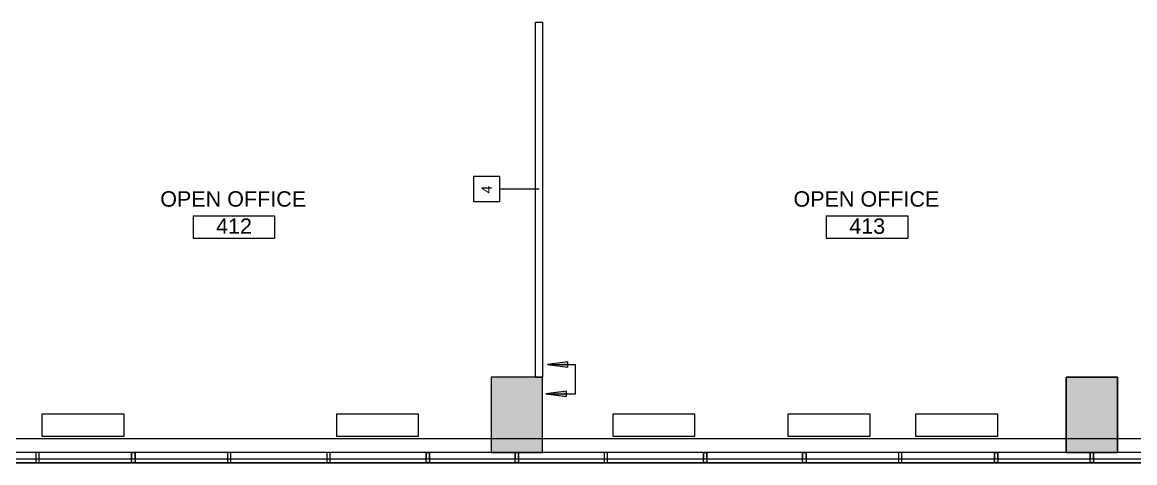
# Model space of a CAD drawing. Header units: inches. Extents: x -865 to 1895, y -762 to 1388.
# Drawn here: x 894 to 1544, y -691 to -434 of the extents above; entities that cross this region are included whole.
import ezdxf

# ---------------------------------------------------------------- set-up
doc = ezdxf.new("R2010")
doc.units = ezdxf.units.IN
doc.header["$MEASUREMENT"] = 0
for name, color, linetype, lineweight in [('4th Floor Revit Background_dwg', 8, 'Continuous', 9), ('8309_BB$0$BB_COL_FILL', 7, 'Continuous', 9), ('A-ANNO-NOTE', 131, 'Continuous', 9), ('A-AREA-IDEN', 2, 'Continuous', 20), ('A-EXIST-GLAZ', 7, 'Continuous', 9), ('A-EXIST-WALL-INT', 7, 'Continuous', 9), ('A-FLOR', 192, 'Continuous', 13), ('A-WALL', 113, 'Continuous', 9), ('A-WALL-IDEN', 211, 'Continuous', 20), ('M-EXIST-HEAT', 7, 'Continuous', 9)]:
    doc.layers.add(name, color=color, linetype=linetype, lineweight=lineweight)
doc.styles.add('Arial_1', font='arial.ttf', dxfattribs={"height": 9})
doc.styles.add('Arial_3', font='arial.ttf', dxfattribs={"height": 6})

# ---------------------------------------------------------------- blocks, each defined once
blk = doc.blocks.new('4th Floor Revit Background_dwg-1506688-4th Floor New Construction - Partition Plan')
at = {"layer": '8309_BB$0$BB_COL_FILL'}
for points in [[(2354.34, 155.78), (2354.34, 199.78), (2324.34, 199.78), (2324.34, 155.78), (2350.34, 155.78)], [(2690.34, 155.78), (2690.34, 199.78), (2660.34, 199.78), (2660.34, 155.78), (2674.29, 155.78)]]:
    blk.add_hatch(color=256, dxfattribs=at).paths.add_polyline_path(points, flags=0)
for p, q in [((2354.34, 199.78), (2324.34, 199.78)), ((2324.34, 199.78), (2324.34, 155.78)), ((2354.34, 155.78), (2354.34, 199.78)), ((2690.34, 199.78), (2660.34, 199.78)), ((2660.34, 199.78), (2660.34, 155.78)), ((2690.34, 155.78), (2690.34, 199.78)), ((2324.34, 155.78), (2350.34, 155.78)), ((2350.34, 155.78), (2354.34, 155.78)), ((2660.34, 155.78), (2674.29, 155.78)), ((2674.29, 155.78), (2690.34, 155.78))]:
    blk.add_line(p, q, dxfattribs=at)
at = {"layer": 'A-EXIST-GLAZ'}
for p, q in [((2845.34, 149.78), (1729.34, 149.78)), ((2729.32, 155.78), (1729.43, 155.78)), ((2840.94, 151.78), (1729.51, 151.78))]:
    blk.add_line(p, q, dxfattribs=at)
at = {"layer": 'A-EXIST-GLAZ', "flags": 128}
for points in [[(2730.34, 151.78), (2676.34, 151.78), (2676.34, 155.74), (2674.33, 155.74), (2674.33, 151.78), (2620.34, 151.78), (2620.34, 155.74), (2618.33, 155.74), (2618.33, 151.78), (2564.34, 151.78), (2564.34, 155.74), (2562.34, 155.74), (2562.34, 151.78), (2508.34, 151.78), (2508.34, 155.74), (2506.33, 155.74), (2506.33, 151.78), (2450.34, 151.78), (2450.34, 155.74), (2448.33, 155.78), (2448.33, 151.78), (2392.34, 151.78), (2392.34, 155.78), (2390.34, 155.78), (2390.34, 151.78), (2340.34, 151.78), (2340.34, 155.74), (2338.33, 155.74), (2338.33, 151.78), (2288.34, 151.78), (2288.34, 155.74), (2286.33, 155.74), (2286.33, 151.78), (2230.34, 151.78), (2230.34, 155.74), (2228.34, 155.74), (2228.34, 151.78), (2172.34, 151.78), (2172.34, 155.74), (2170.34, 155.74), (2170.34, 151.78), (2116.34, 151.78), (2116.34, 155.74), (2114.33, 155.74), (2114.33, 151.78), (2060.34, 151.78), (2060.34, 155.74), (2058.34, 155.74), (2058.34, 151.78), (2004.34, 151.78)], [(2729.32, 163.78), (1731.61, 163.78), (1698.84, 196.55)]]:
    blk.add_lwpolyline(points, dxfattribs=at)
for points in [[(2060.34, 155.74), (2058.34, 155.74), (2058.34, 149.8), (2060.34, 149.8)], [(2114.33, 155.74), (2116.34, 155.74), (2116.34, 149.8), (2114.33, 149.8)], [(2172.34, 155.74), (2170.34, 155.74), (2170.34, 149.8), (2172.34, 149.8)], [(2230.34, 155.74), (2228.34, 155.74), (2228.34, 149.8), (2230.34, 149.8)], [(2286.33, 155.74), (2288.34, 155.74), (2288.34, 149.8), (2286.33, 149.8)], [(2338.33, 155.74), (2340.34, 155.74), (2340.34, 149.8), (2338.33, 149.8)], [(2392.34, 155.74), (2390.34, 155.74), (2390.34, 149.8), (2392.34, 149.8)], [(2448.33, 155.74), (2450.34, 155.74), (2450.34, 149.8), (2448.33, 149.8)], [(2506.33, 155.74), (2508.34, 155.74), (2508.34, 149.8), (2506.33, 149.8)], [(2564.34, 155.74), (2562.34, 155.74), (2562.34, 149.8), (2564.34, 149.8)], [(2618.33, 155.74), (2620.34, 155.74), (2620.34, 149.8), (2618.33, 149.8)], [(2674.33, 155.74), (2676.34, 155.74), (2676.34, 149.8), (2674.33, 149.8)]]:
    blk.add_lwpolyline(points, close=True, dxfattribs=at)
at = {"layer": 'A-EXIST-WALL-INT', "flags": 128}
for points in [[(2324.34, 155.78), (2354.34, 155.78), (2354.34, 199.78)], [(2350.34, 199.78), (2324.34, 199.78), (2324.34, 155.78)]]:
    blk.add_lwpolyline(points, dxfattribs=at)
blk.add_lwpolyline([(2660.34, 199.78), (2690.34, 199.78), (2690.34, 155.78), (2660.34, 155.78)], close=True, dxfattribs=at)
at = {"layer": 'M-EXIST-HEAT', "flags": 128}
for points in [[(2109.9, 178.22), (2061.9, 178.22), (2061.9, 165.22), (2109.9, 165.22)], [(2281.97, 178.22), (2233.97, 178.22), (2233.97, 165.22), (2281.97, 165.22)], [(2443.41, 178.22), (2395.41, 178.22), (2395.41, 165.22), (2443.41, 165.22)], [(2545.69, 178.22), (2497.69, 178.22), (2497.69, 165.22), (2545.69, 165.22)], [(2620.29, 178.22), (2572.29, 178.22), (2572.29, 165.22), (2620.29, 165.22)]]:
    blk.add_lwpolyline(points, close=True, dxfattribs=at)
blk = doc.blocks.new('FORM Room Tag - Name _ Number-61107-4th Floor New Construction - Partition Plan')
at = {"layer": 'A-AREA-IDEN'}
for p, q in [((-0.2444, -0.0231), (-0.2444, -0.1589)), ((-0.2444, -0.0231), (0.2515, -0.0231)), ((0.2515, -0.0231), (0.2515, -0.1589)), ((-0.2444, -0.1589), (0.2515, -0.1589))]:
    blk.add_line(p, q, dxfattribs=at)
blk = doc.blocks.new('FORM Wall Tag - Default-61693-4th Floor New Construction - Partition Plan')
at = {"layer": 'A-WALL-IDEN'}
for p, q in [((-0.078125, 0.078125), (0.078125, 0.078125)), ((-0.078125, -0.078125), (-0.078125, 0.078125)), ((0.078125, 0.078125), (0.078125, -0.078125)), ((0.078125, -0.078125), (-0.078125, -0.078125))]:
    blk.add_line(p, q, dxfattribs=at)

msp = doc.modelspace()

# ---------------------------------------------------------------- hatches: boundary and pattern name
at = {"layer": 'A-ANNO-NOTE', "lineweight": 20}
for points in [[(1200.55, -633.72), (1212.53, -635.39), (1212.56, -632.23)], [(1199.72, -650.87), (1211.71, -652.53), (1211.73, -649.37)]]:
    msp.add_hatch(color=256, dxfattribs=at).paths.add_polyline_path(points, flags=0)

# ---------------------------------------------------------------- linework, layer by layer
for p, q in [((1212.56, -632.23), (1200.55, -633.72)), ((1200.55, -633.72), (1212.53, -635.39)), ((1200.55, -633.72), (1216.91, -633.84)), ((1212.53, -635.39), (1212.56, -632.23)), ((1216.91, -650.99), (1216.91, -633.84)), ((1211.73, -649.37), (1199.72, -650.87)), ((1211.71, -652.53), (1211.73, -649.37)), ((1199.72, -650.87), (1211.71, -652.53)), ((1199.72, -650.87), (1216.91, -650.99))]:
    msp.add_line(p, q, dxfattribs=at)
at = {"layer": 'A-FLOR'}
msp.add_line((569.18, -691.25), (1688.61, -691.25), dxfattribs=at)
at = {"layer": 'A-WALL', "lineweight": 13}
for p, q in [((1193.67, -641.21), (1193.67, -433.76)), ((1193.67, -433.76), (1197.67, -433.76)), ((1197.67, -433.76), (1197.67, -641.21)), ((1193.67, -641.21), (1197.67, -641.21))]:
    msp.add_line(p, q, dxfattribs=at)
at = {"layer": 'A-WALL-IDEN'}
msp.add_line((1195.67, -531.24), (1172.57, -531.24), dxfattribs=at)

# ---------------------------------------------------------------- block references
at = {"layer": '4th Floor Revit Background_dwg', "color": 7}
msp.add_blockref('4th Floor Revit Background_dwg-1506688-4th Floor New Construction - Partition Plan', (-1156.67, -840.99), dxfattribs=at)
at = {"layer": 'A-AREA-IDEN', "xscale": 95.99999999999994, "yscale": 95.99999999999994, "zscale": 95.99999999999994}
for p in [(1017, -544.73), (1386.92, -544.73)]:
    msp.add_blockref('FORM Room Tag - Name _ Number-61107-4th Floor New Construction - Partition Plan', p, dxfattribs=at)
at = {"layer": 'A-WALL-IDEN', "xscale": 95.99999999999994, "yscale": 95.99999999999994, "zscale": 95.99999999999994, "rotation": 90.00000000000001}
msp.add_blockref('FORM Wall Tag - Default-61693-4th Floor New Construction - Partition Plan', (1165.07, -531.24), dxfattribs=at)

# ---------------------------------------------------------------- texts
at = {"layer": 'A-AREA-IDEN', "lineweight": 9, "char_height": 9, "attachment_point": 2, "line_spacing_factor": 0.941778, "style": 'Arial_1'}
for s, insert, width in [('OPEN OFFICE', (1017.01, -532.55), 101.7022), ('OPEN OFFICE', (1386.93, -532.55), 101.7022), ('412', (1017.48, -548.44), 25.1225), ('413', (1387.4, -548.44), 25.1225)]:
    msp.add_mtext(s, dxfattribs=dict(at, insert=insert, width=width))

# ---------------------------------------------------------------- next in the draw order: texts
at = {"layer": 'A-WALL-IDEN', "lineweight": 9, "insert": (1162.09, -531.55), "char_height": 6, "width": 5.5828, "attachment_point": 2, "rotation": 90, "line_spacing_factor": 0.941778, "style": 'Arial_3', "bg_fill": 3, "box_fill_scale": 1.25, "bg_fill_color": 256, "bg_fill_true_color": 13158600, "bg_fill_transparency": 0}
msp.add_mtext('4', dxfattribs=at)

doc.saveas('drawing.dxf')
